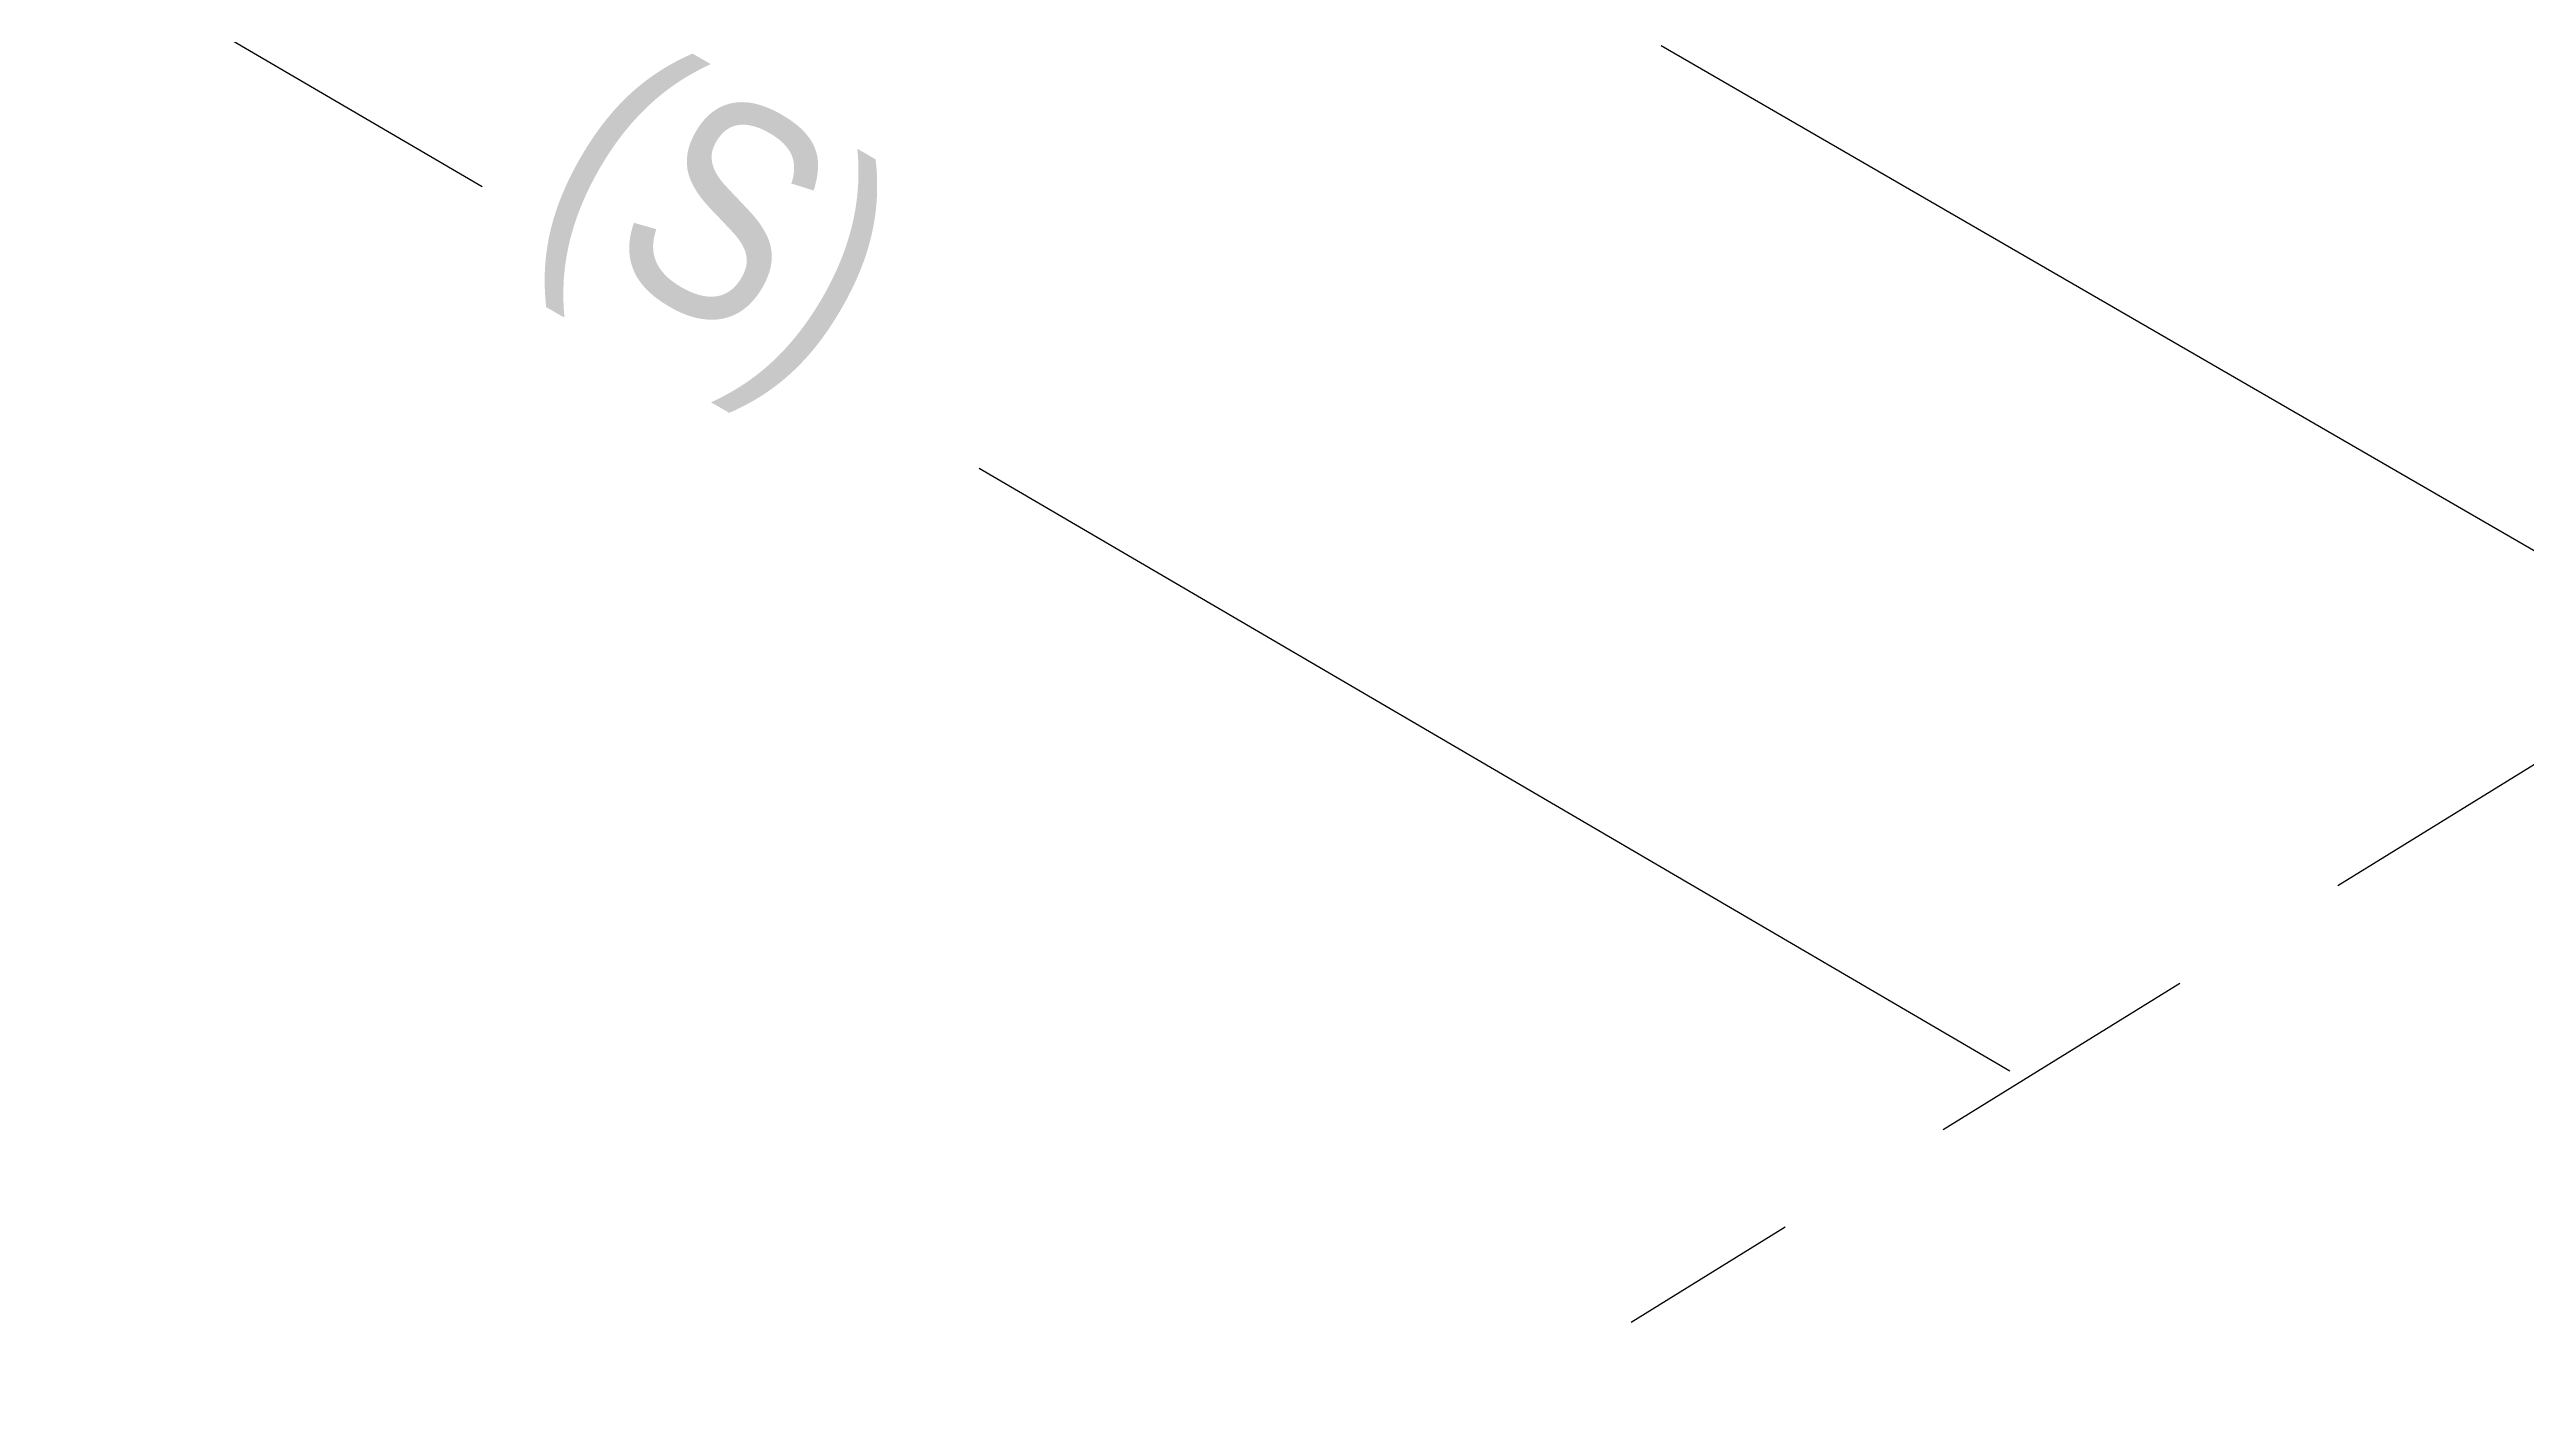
# Model space of a CAD drawing. Extents: x -1279 to 5791, y -3809 to 1769.
# Drawn here: x 84.2 to 164.3, y 1071.7 to 1114.8 of the extents above; entities that cross this region are included whole.
import ezdxf

# ---------------------------------------------------------------- set-up
doc = ezdxf.new("R2010")
doc.units = 0
doc.header["$MEASUREMENT"] = 0
doc.linetypes.add('AI-Linetype-68', pattern=[15, 9, -6])
doc.layers.add('G-ANNO-TTLB', color=7, linetype='Continuous', lineweight=0)
doc.layers.add('TYVEK', color=7, linetype='Continuous', lineweight=0)

msp = doc.modelspace()

# ---------------------------------------------------------------- hatches: boundary and pattern name
at = {"layer": 'G-ANNO-TTLB', "true_color": 0xff00ff, "transparency": 33554687}
h = msp.add_hatch(color=6, dxfattribs=at)
edge = h.paths.add_edge_path()
edge.add_spline(control_points=[(1773.018, -796.5), (1773.018, -796.5), (-1156.5, -796.5), (-1156.5, -796.5), (-1156.5, -796.5), (-1156.5, 1660.5), (-1156.5, 1660.5), (-1156.5, 1660.5), (1773.018, 1660.5), (1773.018, 1660.5), (1773.018, 1660.5), (1773.018, -796.5), (1773.018, -796.5)], knot_values=[0, 0, 0, 0, 1, 1, 1, 2, 2, 2, 3, 3, 3, 4, 4, 4, 4], degree=3, periodic=0)
edge = h.paths.add_edge_path()
edge.add_spline(control_points=[(-1147.5, 1651.5), (-1147.5, 1651.5), (-1147.5, -787.5), (-1147.5, -787.5), (-1147.5, -787.5), (1764.018, -787.5), (1764.018, -787.5), (1764.018, -787.5), (1764.018, 1651.5), (1764.018, 1651.5), (1764.018, 1651.5), (-1147.5, 1651.5), (-1147.5, 1651.5)], knot_values=[0, 0, 0, 0, 1, 1, 1, 2, 2, 2, 3, 3, 3, 4, 4, 4, 4], degree=3, periodic=0)
edge.add_line((-1147.5, 1651.5), (-1147.5, 1651.5))

# ---------------------------------------------------------------- linework, layer by layer
at = {"layer": 'G-ANNO-TTLB'}
for points in [[(1773.018, -796.5), (1773.018, -796.5), (-1156.5, -796.5), (-1156.5, -796.5), (-1156.5, -796.5), (-1156.5, 1660.5), (-1156.5, 1660.5), (-1156.5, 1660.5), (1773.018, 1660.5), (1773.018, 1660.5), (1773.018, 1660.5), (1773.018, -796.5), (1773.018, -796.5)], [(-1147.5, 1651.5), (-1147.5, 1651.5), (-1147.5, -787.5), (-1147.5, -787.5), (-1147.5, -787.5), (1764.018, -787.5), (1764.018, -787.5), (1764.018, -787.5), (1764.018, 1651.5), (1764.018, 1651.5), (1764.018, 1651.5), (-1147.5, 1651.5), (-1147.5, 1651.5)]]:
    msp.add_open_spline(points, degree=3, knots=[0, 0, 0, 0, 1, 1, 1, 2, 2, 2, 3, 3, 3, 4, 4, 4, 4], dxfattribs=at)
at = {"layer": 'TYVEK', "color": 1, "lineweight": 25, "true_color": 0xff0000}
for p, q in [((64.838, 1129.883), (98.166, 1110.392)), ((114.24, 1101.291), (147.572, 1081.801))]:
    msp.add_line(p, q, dxfattribs=at)
at = {"layer": 'TYVEK', "color": 4, "lineweight": 25, "true_color": 0x00ffff}
msp.add_line((136.301, 1114.952), (165.071, 1098.309), dxfattribs=at)
at = {"layer": 'TYVEK', "color": 18, "linetype": 'AI-Linetype-68', "lineweight": 25, "true_color": 0x000000}
msp.add_line((191.359, 1108.272), (135.322, 1073.663), dxfattribs=at)

# ---------------------------------------------------------------- texts
at = {"layer": 'TYVEK', "insert": (98.543, 1107.471), "char_height": 0.2, "attachment_point": 7, "rotation": 330.00013}
msp.add_mtext('\\C1;\\c255;\\FArial Narrow|b0|i0|c1;\\H6.989873;\\W1.007294;(S)', dxfattribs=at)

doc.saveas('drawing.dxf')
